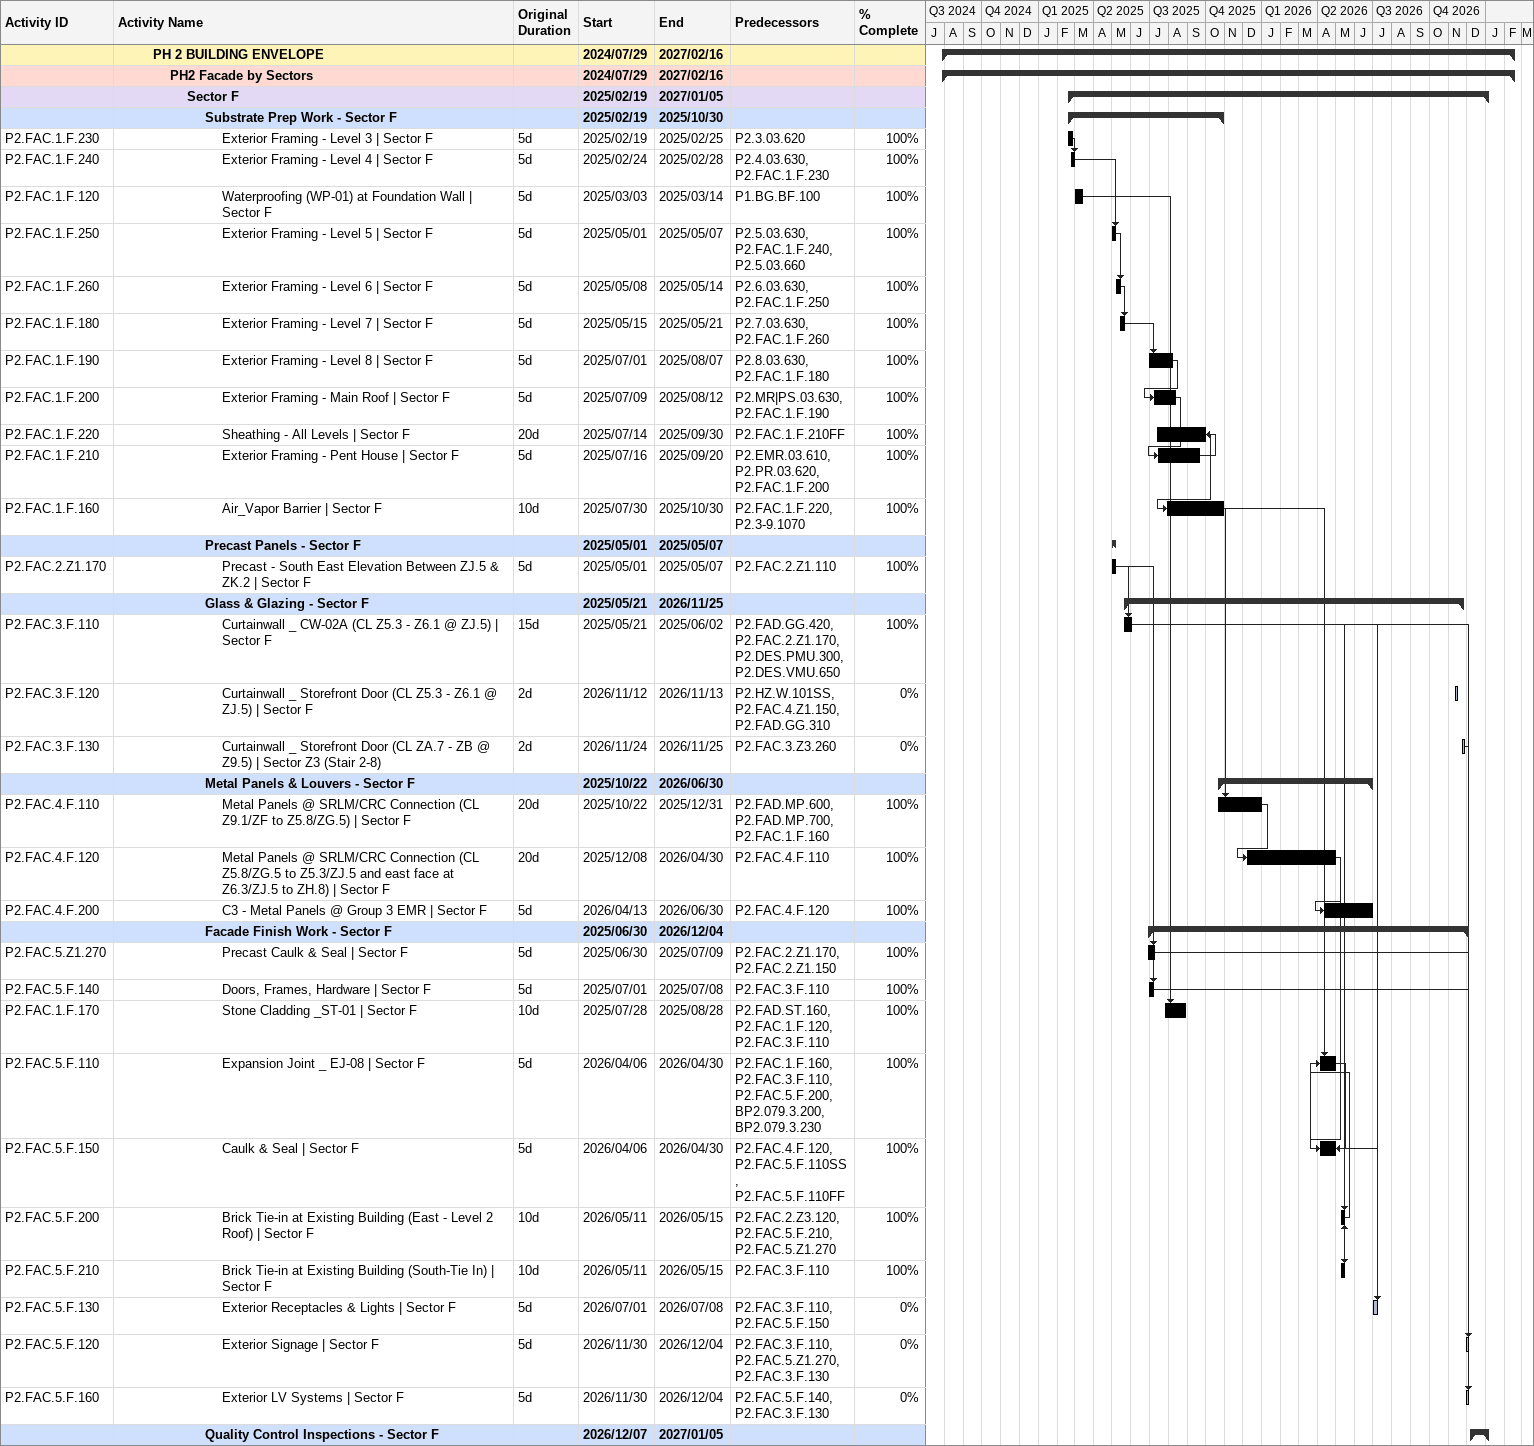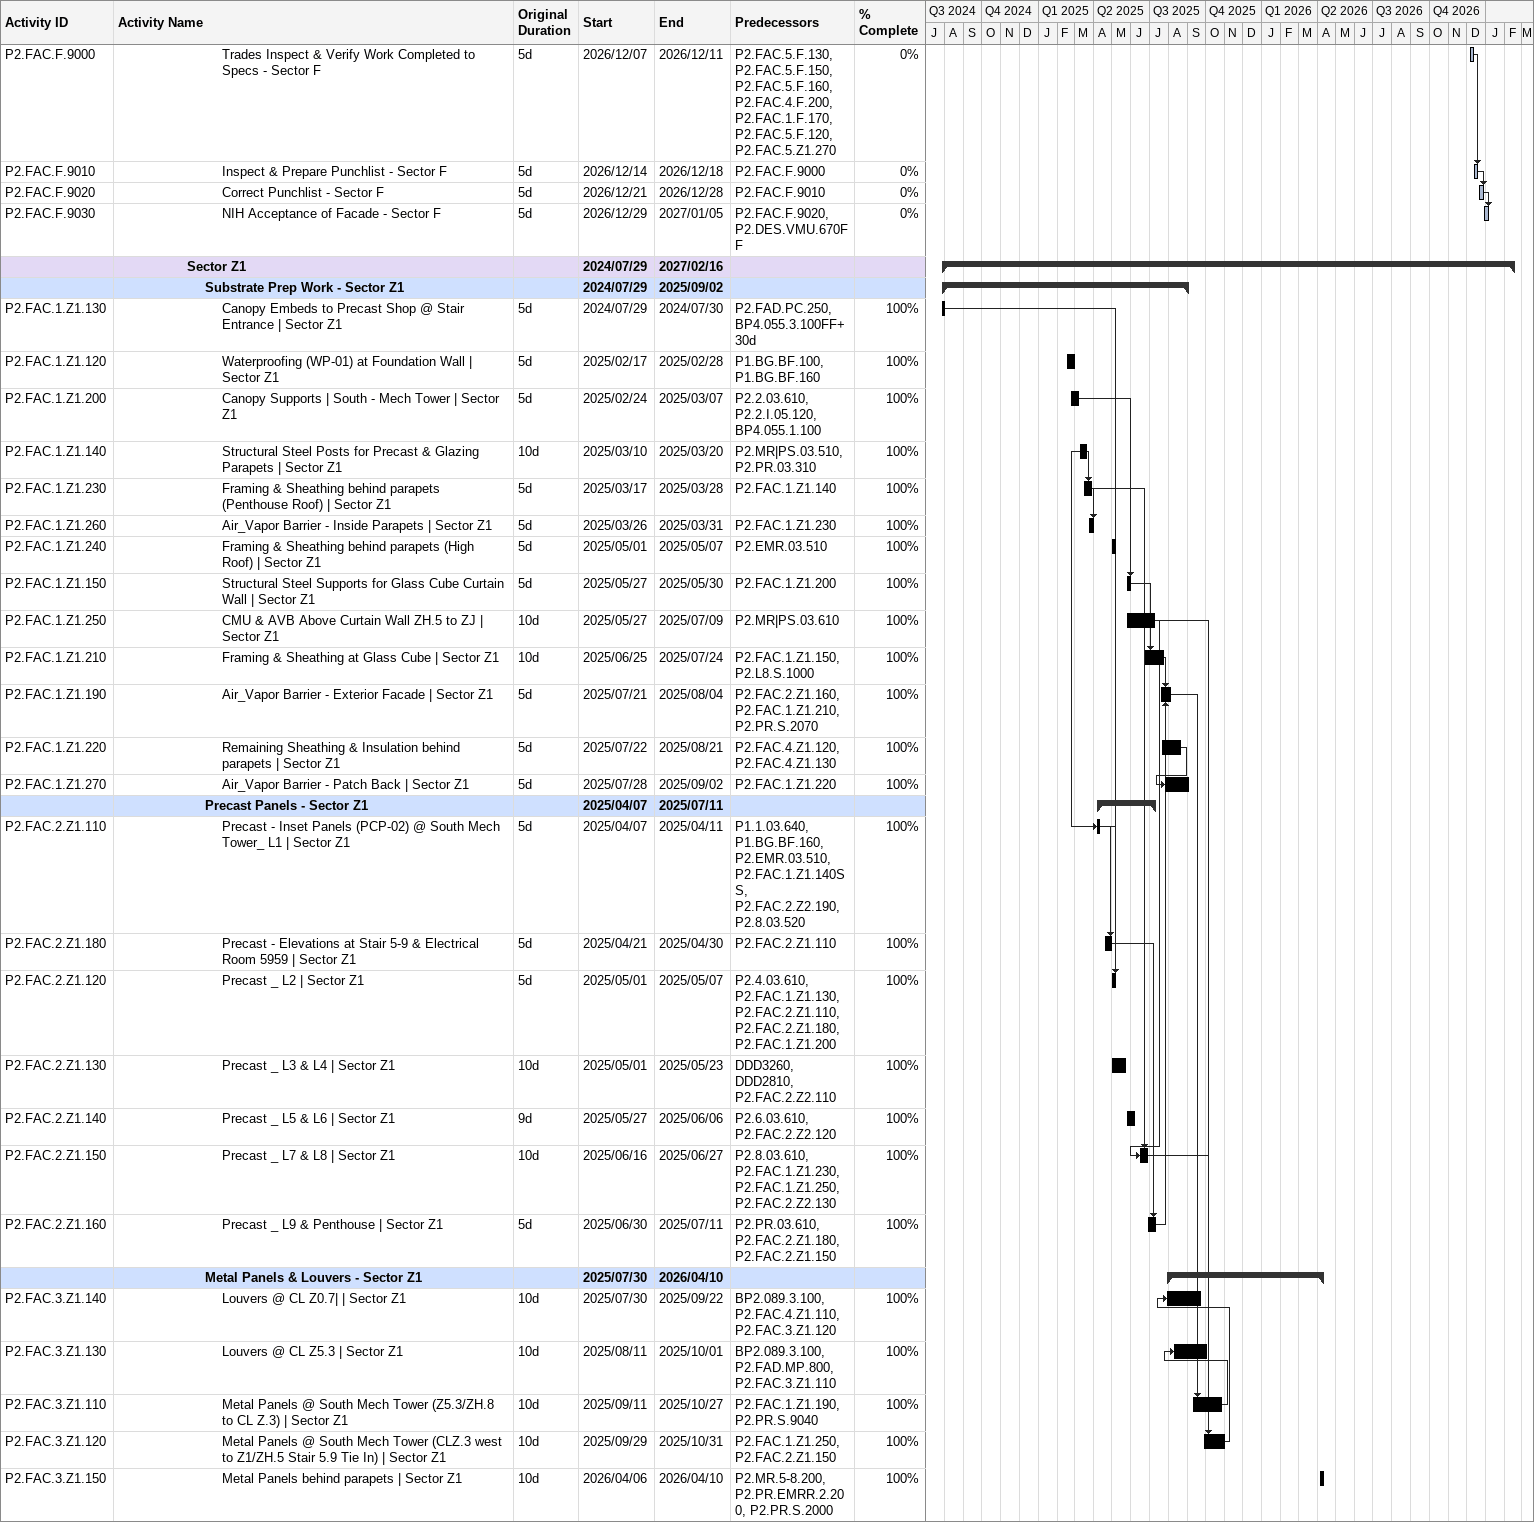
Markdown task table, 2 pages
| ID | Level | Task | Original duration | Start | Finish | Predecessors | % complete |
|---|---|---|---|---|---|---|---|
|  | 3 | **PH 2 BUILDING ENVELOPE** |  | 2024-07-29 | 2027-02-16 |  |  |
|  | 4 | **PH2 Facade by Sectors** |  | 2024-07-29 | 2027-02-16 |  |  |
|  | 5 | **Sector F** |  | 2025-02-19 | 2027-01-05 |  |  |
|  | 6 | **Substrate Prep Work - Sector F** |  | 2025-02-19 | 2025-10-30 |  |  |
| P2.FAC.1.F.230 | 7 | Exterior Framing - Level 3 \| Sector F | 5d | 2025-02-19 | 2025-02-25 | P2.3.03.620 | 100 |
| P2.FAC.1.F.240 | 7 | Exterior Framing - Level 4 \| Sector F | 5d | 2025-02-24 | 2025-02-28 | P2.4.03.630, P2.FAC.1.F.230 | 100 |
| P2.FAC.1.F.120 | 7 | Waterproofing (WP-01) at Foundation Wall \| Sector F | 5d | 2025-03-03 | 2025-03-14 | P1.BG.BF.100 | 100 |
| P2.FAC.1.F.250 | 7 | Exterior Framing - Level 5 \| Sector F | 5d | 2025-05-01 | 2025-05-07 | P2.5.03.630, P2.FAC.1.F.240, P2.5.03.660 | 100 |
| P2.FAC.1.F.260 | 7 | Exterior Framing - Level 6 \| Sector F | 5d | 2025-05-08 | 2025-05-14 | P2.6.03.630, P2.FAC.1.F.250 | 100 |
| P2.FAC.1.F.180 | 7 | Exterior Framing - Level 7 \| Sector F | 5d | 2025-05-15 | 2025-05-21 | P2.7.03.630, P2.FAC.1.F.260 | 100 |
| P2.FAC.1.F.190 | 7 | Exterior Framing - Level 8 \| Sector F | 5d | 2025-07-01 | 2025-08-07 | P2.8.03.630, P2.FAC.1.F.180 | 100 |
| P2.FAC.1.F.200 | 7 | Exterior Framing - Main Roof \| Sector F | 5d | 2025-07-09 | 2025-08-12 | P2.MR\|PS.03.630, P2.FAC.1.F.190 | 100 |
| P2.FAC.1.F.220 | 7 | Sheathing - All Levels \| Sector F | 20d | 2025-07-14 | 2025-09-30 | P2.FAC.1.F.210FF | 100 |
| P2.FAC.1.F.210 | 7 | Exterior Framing - Pent House \| Sector F | 5d | 2025-07-16 | 2025-09-20 | P2.EMR.03.610, P2.PR.03.620, P2.FAC.1.F.200 | 100 |
| P2.FAC.1.F.160 | 7 | Air_Vapor Barrier \| Sector F | 10d | 2025-07-30 | 2025-10-30 | P2.FAC.1.F.220, P2.3-9.1070 | 100 |
|  | 6 | **Precast Panels - Sector F** |  | 2025-05-01 | 2025-05-07 |  |  |
| P2.FAC.2.Z1.170 | 7 | Precast - South East Elevation Between ZJ.5 & ZK.2 \| Sector F | 5d | 2025-05-01 | 2025-05-07 | P2.FAC.2.Z1.110 | 100 |
|  | 6 | **Glass & Glazing - Sector F** |  | 2025-05-21 | 2026-11-25 |  |  |
| P2.FAC.3.F.110 | 7 | Curtainwall _ CW-02A (CL Z5.3 - Z6.1 @ ZJ.5) \| Sector F | 15d | 2025-05-21 | 2025-06-02 | P2.FAD.GG.420, P2.FAC.2.Z1.170, P2.DES.PMU.300, P2.DES.VMU.650 | 100 |
| P2.FAC.3.F.120 | 7 | Curtainwall _ Storefront Door (CL Z5.3 - Z6.1 @ ZJ.5) \| Sector F | 2d | 2026-11-12 | 2026-11-13 | P2.HZ.W.101SS, P2.FAC.4.Z1.150, P2.FAD.GG.310 | 0 |
| P2.FAC.3.F.130 | 7 | Curtainwall _ Storefront Door (CL ZA.7 - ZB @ Z9.5) \| Sector Z3 (Stair 2-8) | 2d | 2026-11-24 | 2026-11-25 | P2.FAC.3.Z3.260 | 0 |
|  | 6 | **Metal Panels & Louvers - Sector F** |  | 2025-10-22 | 2026-06-30 |  |  |
| P2.FAC.4.F.110 | 7 | Metal Panels @ SRLM/CRC Connection (CL Z9.1/ZF to Z5.8/ZG.5) \| Sector F | 20d | 2025-10-22 | 2025-12-31 | P2.FAD.MP.600, P2.FAD.MP.700, P2.FAC.1.F.160 | 100 |
| P2.FAC.4.F.120 | 7 | Metal Panels @ SRLM/CRC Connection (CL Z5.8/ZG.5 to Z5.3/ZJ.5 and east face at Z6.3/ZJ.5 to ZH.8) \| Sector F | 20d | 2025-12-08 | 2026-04-30 | P2.FAC.4.F.110 | 100 |
| P2.FAC.4.F.200 | 7 | C3 - Metal Panels @ Group 3 EMR \| Sector F | 5d | 2026-04-13 | 2026-06-30 | P2.FAC.4.F.120 | 100 |
|  | 6 | **Facade Finish Work - Sector F** |  | 2025-06-30 | 2026-12-04 |  |  |
| P2.FAC.5.Z1.270 | 7 | Precast Caulk & Seal \| Sector F | 5d | 2025-06-30 | 2025-07-09 | P2.FAC.2.Z1.170, P2.FAC.2.Z1.150 | 100 |
| P2.FAC.5.F.140 | 7 | Doors, Frames, Hardware \| Sector F | 5d | 2025-07-01 | 2025-07-08 | P2.FAC.3.F.110 | 100 |
| P2.FAC.1.F.170 | 7 | Stone Cladding _ST-01 \| Sector F | 10d | 2025-07-28 | 2025-08-28 | P2.FAD.ST.160, P2.FAC.1.F.120, P2.FAC.3.F.110 | 100 |
| P2.FAC.5.F.110 | 7 | Expansion Joint _ EJ-08 \| Sector F | 5d | 2026-04-06 | 2026-04-30 | P2.FAC.1.F.160, P2.FAC.3.F.110, P2.FAC.5.F.200, BP2.079.3.200, BP2.079.3.230 | 100 |
| P2.FAC.5.F.150 | 7 | Caulk & Seal \| Sector F | 5d | 2026-04-06 | 2026-04-30 | P2.FAC.4.F.120, P2.FAC.5.F.110SS, P2.FAC.5.F.110FF | 100 |
| P2.FAC.5.F.200 | 7 | Brick Tie-in at Existing Building (East - Level 2 Roof) \| Sector F | 10d | 2026-05-11 | 2026-05-15 | P2.FAC.2.Z3.120, P2.FAC.5.F.210, P2.FAC.5.Z1.270 | 100 |
| P2.FAC.5.F.210 | 7 | Brick Tie-in at Existing Building (South-Tie In) \| Sector F | 10d | 2026-05-11 | 2026-05-15 | P2.FAC.3.F.110 | 100 |
| P2.FAC.5.F.130 | 7 | Exterior Receptacles & Lights \| Sector F | 5d | 2026-07-01 | 2026-07-08 | P2.FAC.3.F.110, P2.FAC.5.F.150 | 0 |
| P2.FAC.5.F.120 | 7 | Exterior Signage \| Sector F | 5d | 2026-11-30 | 2026-12-04 | P2.FAC.3.F.110, P2.FAC.5.Z1.270, P2.FAC.3.F.130 | 0 |
| P2.FAC.5.F.160 | 7 | Exterior LV Systems \| Sector F | 5d | 2026-11-30 | 2026-12-04 | P2.FAC.5.F.140, P2.FAC.3.F.130 | 0 |
|  | 6 | **Quality Control Inspections - Sector F** |  | 2026-12-07 | 2027-01-05 |  |  |
| P2.FAC.F.9000 | 7 | Trades Inspect & Verify Work Completed to Specs - Sector F | 5d | 2026-12-07 | 2026-12-11 | P2.FAC.5.F.130, P2.FAC.5.F.150, P2.FAC.5.F.160, P2.FAC.4.F.200, P2.FAC.1.F.170, P2.FAC.5.F.120, P2.FAC.5.Z1.270 | 0 |
| P2.FAC.F.9010 | 7 | Inspect & Prepare Punchlist - Sector F | 5d | 2026-12-14 | 2026-12-18 | P2.FAC.F.9000 | 0 |
| P2.FAC.F.9020 | 7 | Correct Punchlist - Sector F | 5d | 2026-12-21 | 2026-12-28 | P2.FAC.F.9010 | 0 |
| P2.FAC.F.9030 | 7 | NIH Acceptance of Facade - Sector F | 5d | 2026-12-29 | 2027-01-05 | P2.FAC.F.9020, P2.DES.VMU.670FF | 0 |
|  | 5 | **Sector Z1** |  | 2024-07-29 | 2027-02-16 |  |  |
|  | 6 | **Substrate Prep Work - Sector Z1** |  | 2024-07-29 | 2025-09-02 |  |  |
| P2.FAC.1.Z1.130 | 7 | Canopy Embeds to Precast Shop @ Stair Entrance \| Sector Z1 | 5d | 2024-07-29 | 2024-07-30 | P2.FAD.PC.250, BP4.055.3.100FF+30d | 100 |
| P2.FAC.1.Z1.120 | 7 | Waterproofing (WP-01) at Foundation Wall \| Sector Z1 | 5d | 2025-02-17 | 2025-02-28 | P1.BG.BF.100, P1.BG.BF.160 | 100 |
| P2.FAC.1.Z1.200 | 7 | Canopy Supports \| South - Mech Tower \| Sector Z1 | 5d | 2025-02-24 | 2025-03-07 | P2.2.03.610, P2.2.I.05.120, BP4.055.1.100 | 100 |
| P2.FAC.1.Z1.140 | 7 | Structural Steel Posts for Precast & Glazing Parapets \| Sector Z1 | 10d | 2025-03-10 | 2025-03-20 | P2.MR\|PS.03.510, P2.PR.03.310 | 100 |
| P2.FAC.1.Z1.230 | 7 | Framing & Sheathing behind parapets (Penthouse Roof) \| Sector Z1 | 5d | 2025-03-17 | 2025-03-28 | P2.FAC.1.Z1.140 | 100 |
| P2.FAC.1.Z1.260 | 7 | Air_Vapor Barrier - Inside Parapets \| Sector Z1 | 5d | 2025-03-26 | 2025-03-31 | P2.FAC.1.Z1.230 | 100 |
| P2.FAC.1.Z1.240 | 7 | Framing & Sheathing behind parapets (High Roof) \| Sector Z1 | 5d | 2025-05-01 | 2025-05-07 | P2.EMR.03.510 | 100 |
| P2.FAC.1.Z1.150 | 7 | Structural Steel Supports for Glass Cube Curtain Wall \| Sector Z1 | 5d | 2025-05-27 | 2025-05-30 | P2.FAC.1.Z1.200 | 100 |
| P2.FAC.1.Z1.250 | 7 | CMU & AVB Above Curtain Wall ZH.5 to ZJ \| Sector Z1 | 10d | 2025-05-27 | 2025-07-09 | P2.MR\|PS.03.610 | 100 |
| P2.FAC.1.Z1.210 | 7 | Framing & Sheathing at Glass Cube \| Sector Z1 | 10d | 2025-06-25 | 2025-07-24 | P2.FAC.1.Z1.150, P2.L8.S.1000 | 100 |
| P2.FAC.1.Z1.190 | 7 | Air_Vapor Barrier - Exterior Facade \| Sector Z1 | 5d | 2025-07-21 | 2025-08-04 | P2.FAC.2.Z1.160, P2.FAC.1.Z1.210, P2.PR.S.2070 | 100 |
| P2.FAC.1.Z1.220 | 7 | Remaining Sheathing & Insulation behind parapets \| Sector Z1 | 5d | 2025-07-22 | 2025-08-21 | P2.FAC.4.Z1.120, P2.FAC.4.Z1.130 | 100 |
| P2.FAC.1.Z1.270 | 7 | Air_Vapor Barrier - Patch Back \| Sector Z1 | 5d | 2025-07-28 | 2025-09-02 | P2.FAC.1.Z1.220 | 100 |
|  | 6 | **Precast Panels - Sector Z1** |  | 2025-04-07 | 2025-07-11 |  |  |
| P2.FAC.2.Z1.110 | 7 | Precast - Inset Panels (PCP-02) @ South Mech Tower_ L1 \| Sector Z1 | 5d | 2025-04-07 | 2025-04-11 | P1.1.03.640, P1.BG.BF.160, P2.EMR.03.510, P2.FAC.1.Z1.140SS, P2.FAC.2.Z2.190, P2.8.03.520 | 100 |
| P2.FAC.2.Z1.180 | 7 | Precast - Elevations at Stair 5-9 & Electrical Room 5959 \| Sector Z1 | 5d | 2025-04-21 | 2025-04-30 | P2.FAC.2.Z1.110 | 100 |
| P2.FAC.2.Z1.120 | 7 | Precast _ L2 \| Sector Z1 | 5d | 2025-05-01 | 2025-05-07 | P2.4.03.610, P2.FAC.1.Z1.130, P2.FAC.2.Z1.110, P2.FAC.2.Z1.180, P2.FAC.1.Z1.200 | 100 |
| P2.FAC.2.Z1.130 | 7 | Precast _ L3 & L4 \| Sector Z1 | 10d | 2025-05-01 | 2025-05-23 | DDD3260, DDD2810, P2.FAC.2.Z2.110 | 100 |
| P2.FAC.2.Z1.140 | 7 | Precast _ L5 & L6 \| Sector Z1 | 9d | 2025-05-27 | 2025-06-06 | P2.6.03.610, P2.FAC.2.Z2.120 | 100 |
| P2.FAC.2.Z1.150 | 7 | Precast _ L7 & L8 \| Sector Z1 | 10d | 2025-06-16 | 2025-06-27 | P2.8.03.610, P2.FAC.1.Z1.230, P2.FAC.1.Z1.250, P2.FAC.2.Z2.130 | 100 |
| P2.FAC.2.Z1.160 | 7 | Precast _ L9 & Penthouse \| Sector Z1 | 5d | 2025-06-30 | 2025-07-11 | P2.PR.03.610, P2.FAC.2.Z1.180, P2.FAC.2.Z1.150 | 100 |
|  | 6 | **Metal Panels & Louvers - Sector Z1** |  | 2025-07-30 | 2026-04-10 |  |  |
| P2.FAC.3.Z1.140 | 7 | Louvers @ CL Z0.7\| \| Sector Z1 | 10d | 2025-07-30 | 2025-09-22 | BP2.089.3.100, P2.FAC.4.Z1.110, P2.FAC.3.Z1.120 | 100 |
| P2.FAC.3.Z1.130 | 7 | Louvers @ CL Z5.3 \| Sector Z1 | 10d | 2025-08-11 | 2025-10-01 | BP2.089.3.100, P2.FAD.MP.800, P2.FAC.3.Z1.110 | 100 |
| P2.FAC.3.Z1.110 | 7 | Metal Panels @ South Mech Tower (Z5.3/ZH.8 to CL Z.3) \| Sector Z1 | 10d | 2025-09-11 | 2025-10-27 | P2.FAC.1.Z1.190, P2.PR.S.9040 | 100 |
| P2.FAC.3.Z1.120 | 7 | Metal Panels @ South Mech Tower (CLZ.3 west to Z1/ZH.5 Stair 5.9 Tie In) \| Sector Z1 | 10d | 2025-09-29 | 2025-10-31 | P2.FAC.1.Z1.250, P2.FAC.2.Z1.150 | 100 |
| P2.FAC.3.Z1.150 | 7 | Metal Panels behind parapets \| Sector Z1 | 10d | 2026-04-06 | 2026-04-10 | P2.MR.5-8.200, P2.PR.EMRR.2.200, P2.PR.S.2000 | 100 |
